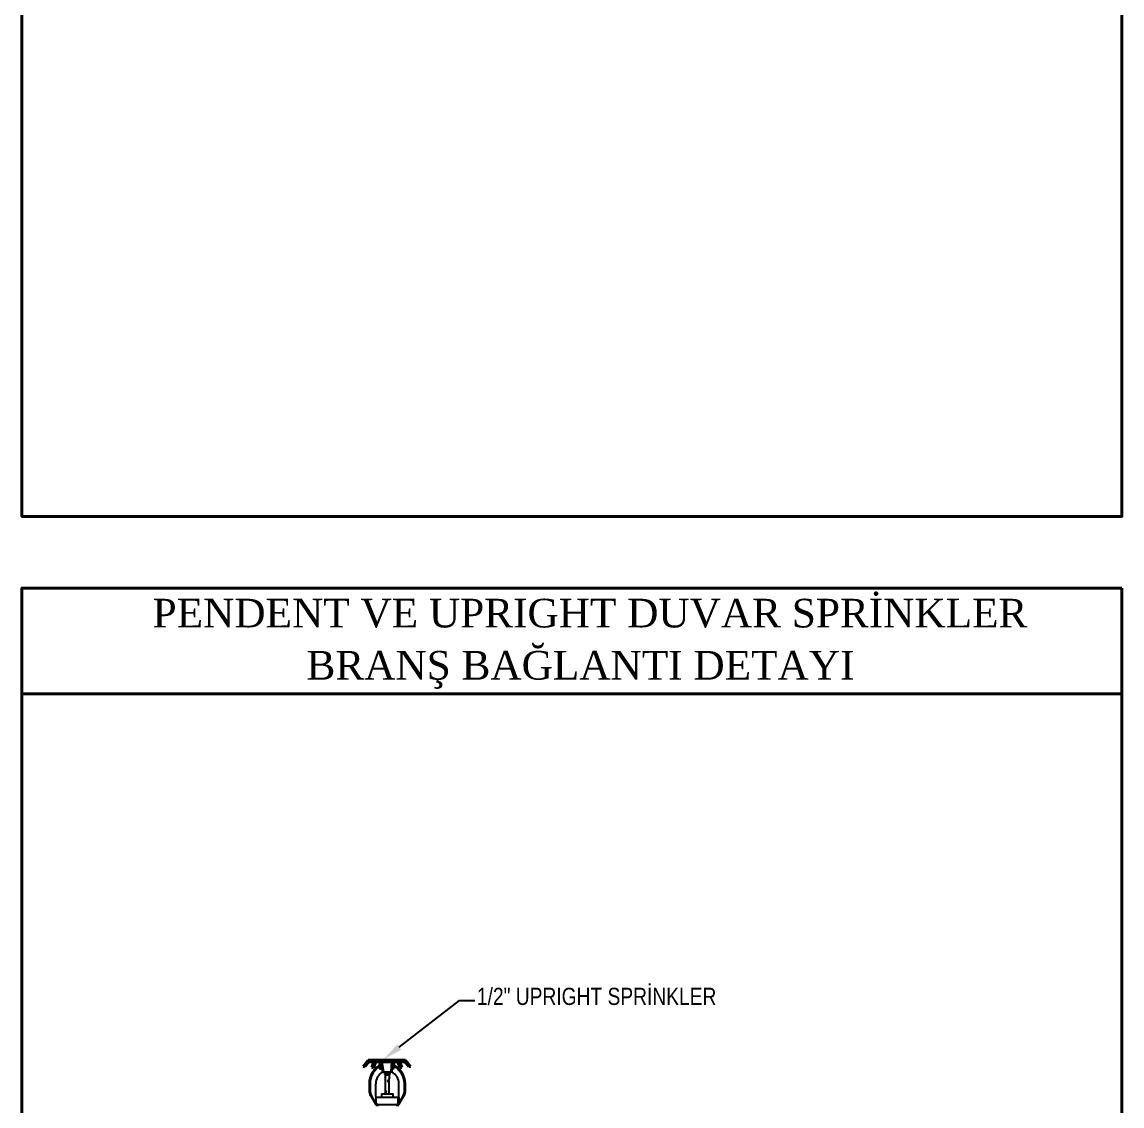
# Model space of a CAD drawing. Header units: centimetres. Extents: x 394264 to 551709, y 50011 to 59011.
# Drawn here: x 546247 to 547783, y 52586 to 54100 of the extents above; entities that cross this region are included whole.
import ezdxf

# ---------------------------------------------------------------- set-up
doc = ezdxf.new("R2010")
doc.units = ezdxf.units.CM
for name, color, linetype, lineweight in [('0-KRCN-YNG-DETAY-13', 21, 'Continuous', 25), ('0-KRCN-YNG-DETAY-18', 31, 'Continuous', 18), ('0-KRCN-YNG-DETAY-25', 4, 'Continuous', 25), ('0-KRCN-YNG-DETAY-40', 3, 'Continuous', 40), ('0-KRCN-YNG-DETAY-ÇERÇEVE', 71, 'Continuous', 40), ('0-KRCN-YNG-YAZI', 71, 'Continuous', 35)]:
    doc.layers.add(name, color=color, linetype=linetype, lineweight=lineweight)
doc.styles.add('mm', font='times.ttf', dxfattribs={"height": 3.3})
doc.styles.get("Standard").update_dxf_attribs({"font": 'arial.ttf'})

# ---------------------------------------------------------------- blocks, each defined once
blk = doc.blocks.new('G$C0ED55E2D')
at = {"layer": '0-KRCN-YNG-DETAY-ÇERÇEVE'}
blk.add_lwpolyline([(768.18, 0), (768.18, -1101.82), (0, -1101.82), (0, 0)], close=True, dxfattribs=at)
blk = doc.blocks.new('*U200')
at = {"layer": '0-KRCN-YNG-DETAY-ÇERÇEVE', "xscale": 2, "yscale": 2, "zscale": 2}
blk.add_blockref('G$C0ED55E2D', (0, 0), dxfattribs=at)
blk = doc.blocks.new('G$C6F8815F3')
at = {"layer": '0-KRCN-YNG-DETAY-13', "ltscale": 3}
for p, q in [((263.41, -320.48, -108.46), (305.52, -287.82, -108.46)), ((305.52, -287.82, -108.46), (316.19, -287.82, -108.46))]:
    blk.add_line(p, q, dxfattribs=at)
at = {"layer": '0-KRCN-YNG-DETAY-13'}
blk.add_solid([(264.84, -322.3, -108.46), (261.98, -318.67, -108.46), (252.54, -329.06, -108.46)], dxfattribs=at)
at = {"layer": '0-KRCN-YNG-DETAY-18'}
for p, q in [((252.93, -337.86, -108.46), (257.36, -338.11, -108.46)), ((252.93, -338.37, -108.46), (257.36, -338.62, -108.46)), ((252.93, -338.87, -108.46), (257.09, -339.1, -108.46)), ((255.28, -344.17, -108.46), (256.07, -343.38, -108.46)), ((255.28, -344.53, -108.46), (256.07, -343.73, -108.46)), ((255.28, -344.88, -108.46), (256.07, -344.08, -108.46)), ((254.1, -351.63, -108.46), (254.87, -350.85, -108.46)), ((254.1, -351.98, -108.46), (254.87, -351.2, -108.46)), ((254.1, -352.33, -108.46), (254.87, -351.55, -108.46)), ((254.1, -352.68, -108.46), (254.87, -351.91, -108.46))]:
    blk.add_line(p, q, dxfattribs=at)
at = {"layer": '0-KRCN-YNG-DETAY-25'}
for p, q in [((252.06, -337.77, -108.46), (255.15, -337.77, -108.46)), ((252.93, -337.86, -108.46), (253.09, -337.77, -108.46)), ((252.93, -337.86, -108.46), (253.37, -338.11, -108.46)), ((255.15, -337.77, -108.46), (258.23, -337.77, -108.46)), ((256.93, -337.86, -108.46), (257.08, -337.77, -108.46)), ((256.93, -337.86, -108.46), (257.36, -338.11, -108.46)), ((252.93, -338.37, -108.46), (253.37, -338.11, -108.46)), ((252.93, -338.37, -108.46), (253.37, -338.62, -108.46)), ((252.93, -338.87, -108.46), (253.37, -338.62, -108.46)), ((252.93, -338.87, -108.46), (253.37, -339.12, -108.46)), ((253.27, -339.17, -108.46), (253.37, -339.12, -108.46)), ((253.27, -339.17, -108.46), (253.93, -339.83, -108.46)), ((253.93, -339.83, -108.46), (256.37, -339.83, -108.46)), ((253.93, -353.18, -108.46), (253.93, -342.55, -108.46)), ((256.37, -339.83, -108.46), (257.18, -339.02, -108.46)), ((256.37, -353.18, -108.46), (256.37, -342.55, -108.46)), ((256.93, -338.37, -108.46), (257.36, -338.11, -108.46)), ((256.93, -338.37, -108.46), (257.36, -338.62, -108.46)), ((256.93, -338.87, -108.46), (257.36, -338.62, -108.46)), ((256.93, -338.87, -108.46), (257.18, -339.02, -108.46)), ((247.02, -354.94, -108.46), (247.02, -346.05, -108.46)), ((251.01, -353.15, -108.46), (255.15, -353.15, -108.46)), ((251.01, -353.15, -108.46), (251.17, -355.36, -108.46)), ((255.15, -353.15, -108.46), (259.28, -353.15, -108.46)), ((259.12, -355.36, -108.46), (259.28, -353.15, -108.46)), ((263.28, -354.94, -108.46), (263.28, -346.05, -108.46)), ((247.39, -360.53, -108.46), (247.39, -355.36, -108.46)), ((247.39, -360.53, -108.46), (262.9, -360.53, -108.46)), ((247.43, -355.36, -108.46), (255.15, -355.36, -108.46)), ((255.15, -355.36, -108.46), (262.86, -355.36, -108.46))]:
    blk.add_line(p, q, dxfattribs=at)
for centre, radius, start, end in [((256.33, -346.05, -108.46), 9.31, 117.26604, 180), ((253.97, -346.05, -108.46), 9.31, 0, 62.73396), ((255.15, -340.96, -108.46), 1.63, 136.80873, 209.14174), ((252.29, -342.55, -108.46), 1.63, 0, 29.14174), ((255.15, -340.96, -108.46), 1.63, 330.85826, 43.19127), ((258, -342.55, -108.46), 1.63, 150.85826, 180), ((247.43, -354.94, -108.46), 0.414, 180, 270), ((262.86, -354.94, -108.46), 0.414, 270, 0)]:
    blk.add_arc(centre, radius, start, end, dxfattribs=at)
at = {"layer": '0-KRCN-YNG-DETAY-40'}
for p, q in [((238.33, -334.08, -108.46), (241.83, -329.63, -108.46)), ((241.83, -329.63, -108.46), (267.86, -329.63, -108.46)), ((267.86, -329.63, -108.46), (271.36, -334.08, -108.46)), ((238.33, -334.08, -108.46), (239.52, -334.21, -108.46)), ((239.52, -334.21, -108.46), (242.32, -330.64, -108.46)), ((242.32, -330.64, -108.46), (246.04, -330.64, -108.46)), ((244.4, -334.73, -108.46), (246.04, -330.64, -108.46)), ((244.4, -334.73, -108.46), (245.44, -334.84, -108.46)), ((245.44, -334.84, -108.46), (247.14, -330.64, -108.46)), ((247.14, -330.64, -108.46), (250.16, -330.64, -108.46)), ((249.77, -335.29, -108.46), (250.16, -330.64, -108.46)), ((249.77, -335.29, -108.46), (250.78, -335.4, -108.46)), ((250.78, -335.4, -108.46), (251.18, -330.64, -108.46)), ((251.14, -330.64, -108.46), (252.19, -337.77, -108.46)), ((251.18, -330.64, -108.46), (258.52, -330.64, -108.46)), ((258.1, -337.77, -108.46), (258.52, -330.64, -108.46)), ((258.52, -330.64, -108.46), (258.89, -335.14, -108.46)), ((258.89, -335.14, -108.46), (259.9, -335.1, -108.46)), ((259.53, -330.64, -108.46), (262.55, -330.64, -108.46)), ((259.53, -330.64, -108.46), (259.9, -335.1, -108.46)), ((262.55, -330.64, -108.46), (264.2, -334.72, -108.46)), ((263.65, -330.64, -108.46), (265.25, -334.63, -108.46)), ((263.65, -330.64, -108.46), (267.37, -330.64, -108.46)), ((264.2, -334.72, -108.46), (265.25, -334.63, -108.46)), ((267.37, -330.64, -108.46), (270.16, -334.19, -108.46)), ((270.16, -334.19, -108.46), (271.36, -334.08, -108.46)), ((242.88, -350.78, -108.46), (242.88, -346.05, -108.46)), ((267.41, -350.78, -108.46), (267.41, -346.05, -108.46)), ((243.85, -354.4, -108.46), (247.39, -360.53, -108.46)), ((262.9, -360.53, -108.46), (266.44, -354.4, -108.46)), ((262.9, -360.53, -108.46), (262.9, -355.36, -108.46)), ((248.11, -361.76, -108.46), (248.11, -361.11, -108.46)), ((262.18, -361.76, -108.46), (262.18, -361.11, -108.46))]:
    blk.add_line(p, q, dxfattribs=at)
for centre, radius, start, end in [((257.98, -346.05, -108.46), 15.1, 117.29954, 180), ((250.72, -332.02, -108.46), 0.694, 298.31423, 339.5764), ((259.07, -331.99, -108.46), 0.694, 200.4236, 241.68575), ((251.81, -346.59, -108.46), 15.62, 1.9898, 63.62276), ((250.12, -350.78, -108.46), 7.24, 180, 210), ((260.17, -350.78, -108.46), 7.24, 330, 0), ((247.53, -361.11, -108.46), 0.579, 0, 90), ((262.76, -361.11, -108.46), 0.579, 90, 180)]:
    blk.add_arc(centre, radius, start, end, dxfattribs=at)
at = {"layer": '0-KRCN-YNG-DETAY-ÇERÇEVE'}
blk.add_line((0, -73.9), (768.18, -73.9), dxfattribs=at)
blk.add_lwpolyline([(768.18, 0), (768.18, -1101.82), (0, -1101.82), (0, 0)], close=True, dxfattribs=at)
at = {"layer": '0-KRCN-YNG-YAZI', "style": 'mm'}
for s, p in [('PENDENT VE UPRIGHT DUVAR SPRİNKLER ', (91.24, -27.5)), ('BRANŞ BAĞLANTI DETAYI', (198.71, -63.92))]:
    blk.add_text(s, height=20, dxfattribs=at).set_placement(p)
at = {"layer": '0-KRCN-YNG-YAZI', "width": 0.8}
blk.add_text('1/2" UPRIGHT SPRİNKLER', height=11.9991, dxfattribs=at).set_placement((317.73, -291.04, -108.46))
blk = doc.blocks.new('*U203')
at = {"layer": '0-KRCN-YNG-DETAY-ÇERÇEVE', "xscale": 2, "yscale": 2, "zscale": 2}
blk.add_blockref('G$C6F8815F3', (0, 0), dxfattribs=at)

msp = doc.modelspace()

# ---------------------------------------------------------------- block references
at = {"layer": '0-KRCN-YNG-DETAY-ÇERÇEVE'}
for name, p in [('*U200', (546246.5, 55613.1)), ('*U203', (546246.5, 53309.4))]:
    msp.add_blockref(name, p, dxfattribs=at)

doc.saveas('drawing.dxf')
